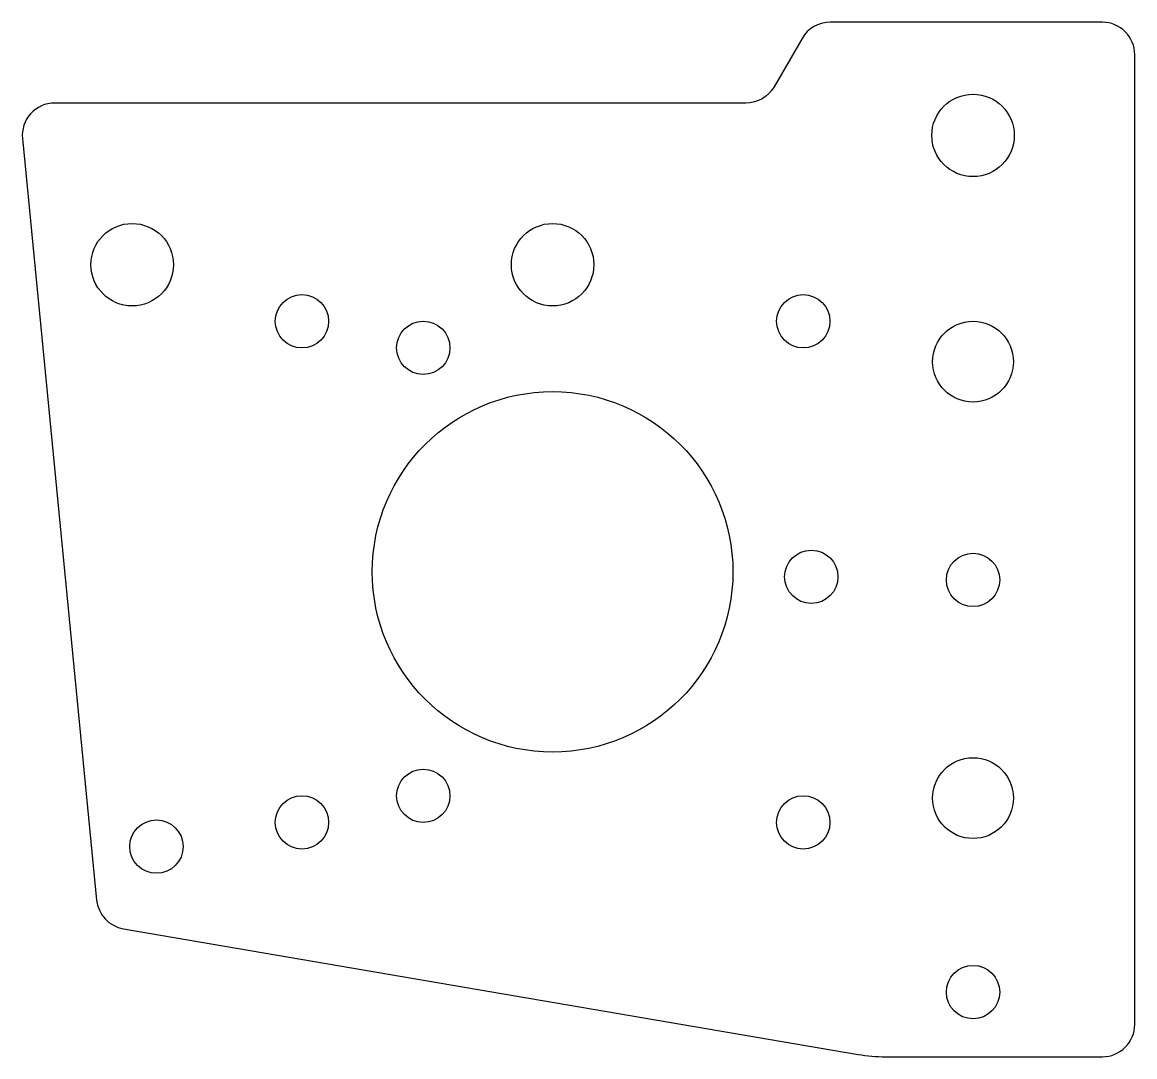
# Model space of a CAD drawing. Header units: millimetres. Extents: x -32.8 to 36, y -30 to 34.
import ezdxf

# ---------------------------------------------------------------- set-up
doc = ezdxf.new("R2010")
doc.units = ezdxf.units.MM
doc.layers.get('0').update_dxf_attribs({"linetype": 'CONTINUOUS'})

msp = doc.modelspace()

# ---------------------------------------------------------------- linework, layer by layer
msp.add_lwpolyline([(18.895, -29.857, 0.0424), (20.582, -30), (34, -30, 0.414214), (36, -28), (36, 32, 0.414214), (34, 34), (17.155, 34, 0.267949), (15.423, 33), (13.691, 30, -0.267949), (11.959, 29), (-30.799, 29, 0.442972), (-32.789, 26.806), (-28.197, -20.303, 0.338095), (-26.544, -22.08)], format="xyb", close=True)
for centre, radius in [((26, 27), 2.55), ((-26, 19), 2.55), ((0, 19), 2.55), ((-15.5, 15.5), 1.65), ((15.5, 15.5), 1.65), ((-8, 13.856), 1.65), ((26, 13), 2.5), ((0, 0), 11.15), ((15.997, -0.308), 1.65), ((26, -0.5), 1.65), ((26, -14), 2.5), ((-8, -13.856), 1.65), ((-15.5, -15.5), 1.65), ((15.5, -15.5), 1.65), ((-24.5, -17), 1.65), ((26, -26), 1.65)]:
    msp.add_circle(centre, radius)

doc.saveas('drawing.dxf')
